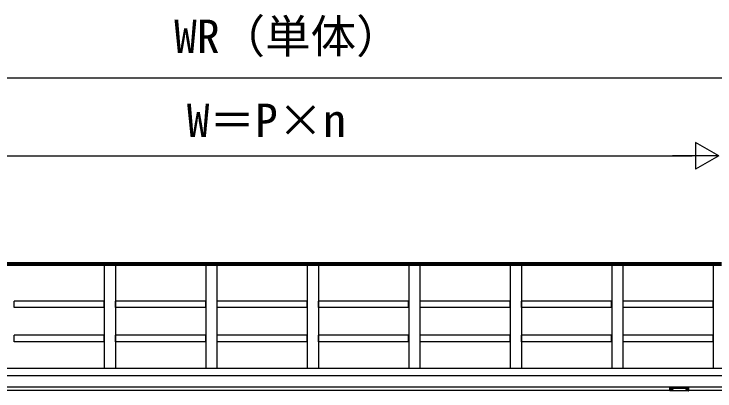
# Model space of a CAD drawing. Units: millimetres, scale not verified. Extents: x -10500 to 10500, y -15600 to 15524.
# Drawn here: x -7433 to -4290, y 6787 to 8479 of the extents above; entities that cross this region are included whole.
import ezdxf
from ezdxf.enums import TextEntityAlignment as Align

# ---------------------------------------------------------------- set-up
doc = ezdxf.new("R2010")
doc.units = ezdxf.units.MM
doc.header["$LTSCALE"] = 80
doc.layers.add('0-5_YKK_A1', color=4, linetype='Continuous')
doc.layers.add('0-6_YKK_D', color=6, linetype='Continuous')
doc.styles.add('ＭＳ ゴシック', font='')
doc.styles.get('ＭＳ ゴシック').set_extended_font_data('MS Gothic')

msp = doc.modelspace()

# ---------------------------------------------------------------- linework, layer by layer
at = {"layer": '0-5_YKK_A1'}
for p, q in [((-4261.5, 7362.73), (-7945, 7362.73)), ((-4261.5, 7355.79), (-7945, 7355.79)), ((-4261.5, 7350.55), (-7945, 7350.55)), ((-7028, 7350.55), (-7028, 6887.83)), ((-6978, 7350.55), (-6978, 6887.83)), ((-6573, 7350.55), (-6573, 6887.83)), ((-6523, 7350.55), (-6523, 6887.83)), ((-6118, 7350.55), (-6118, 6887.83)), ((-6068, 7350.55), (-6068, 6887.83)), ((-5663, 7350.55), (-5663, 6887.83)), ((-5613, 7350.55), (-5613, 6887.83)), ((-5208, 7350.55), (-5208, 6887.83)), ((-5158, 7350.55), (-5158, 6887.83)), ((-4753, 7350.55), (-4753, 6887.83)), ((-4703, 7350.55), (-4703, 6887.83)), ((-4298, 7350.55), (-4298, 6887.83)), ((-4235.5, 6887.83), (-7945.5, 6887.83)), ((-4258, 6854.5), (-7945.5, 6854.5)), ((-4258, 6804.5), (-7945.5, 6804.5)), ((-4493, 6789.5), (-7693, 6789.5)), ((-4493, 6801.19), (-4493, 6800.14)), ((-4493, 6800.14), (-4493, 6788.16)), ((-4492, 6799.77), (-4492, 6801.5)), ((-4492, 6801.5), (-4409, 6801.5)), ((-4450.5, 6799.77), (-4492, 6799.77)), ((-4492, 6787.21), (-4492, 6799.3)), ((-4491.4, 6793.29), (-4491.4, 6792.81)), ((-4488, 6790.65), (-4488, 6790.36)), ((-4486, 6791.55), (-4486, 6791.01)), ((-4486, 6791.55), (-4485, 6791.55)), ((-4486, 6790.11), (-4486, 6790.06)), ((-4485, 6791.55), (-4485, 6791.01)), ((-4485, 6790.11), (-4485, 6790.06)), ((-4483, 6790.65), (-4483, 6790.36)), ((-4479.6, 6793.29), (-4479.6, 6792.81)), ((-4409, 6799.77), (-4450.5, 6799.77)), ((-4450.5, 6799.3), (-4409, 6799.3)), ((-4421.4, 6793.29), (-4421.4, 6792.81)), ((-4418, 6790.65), (-4418, 6790.36)), ((-4416, 6791.55), (-4416, 6791.01)), ((-4415, 6791.55), (-4416, 6791.55)), ((-4416, 6790.11), (-4416, 6790.06)), ((-4415, 6791.55), (-4415, 6791.01)), ((-4415, 6790.11), (-4415, 6790.06)), ((-4413, 6790.65), (-4413, 6790.36)), ((-4409.6, 6793.29), (-4409.6, 6792.81)), ((-4409, 6801.5), (-4409, 6799.77)), ((-4409, 6799.77), (-4409, 6799.3)), ((-4409, 6799.3), (-4409, 6787.21)), ((-4408, 6800.14), (-4408, 6801.19)), ((-4408, 6788.16), (-4408, 6800.14)), ((-4258, 6789.5), (-4408, 6789.5)), ((-4492, 6787.21), (-4492, 6787.16)), ((-4409, 6787.21), (-4409, 6787.16))]:
    msp.add_line(p, q, dxfattribs=at)
for points in [[(-7028.5, 7162.17), (-7028.5, 7190.9), (-7432.5, 7190.9)], [(-7028.5, 7162.17), (-7432.5, 7162.17), (-7432.5, 7190.9)], [(-6573.5, 7162.17), (-6573.5, 7190.9), (-6977.5, 7190.9)], [(-6573.5, 7162.17), (-6977.5, 7162.17), (-6977.5, 7190.9)], [(-6118.5, 7162.17), (-6118.5, 7190.9), (-6522.5, 7190.9)], [(-6118.5, 7162.17), (-6522.5, 7162.17), (-6522.5, 7190.9)], [(-5663.5, 7162.17), (-5663.5, 7190.9), (-6067.5, 7190.9)], [(-5663.5, 7162.17), (-6067.5, 7162.17), (-6067.5, 7190.9)], [(-5208.5, 7162.17), (-5208.5, 7190.9), (-5612.5, 7190.9)], [(-5208.5, 7162.17), (-5612.5, 7162.17), (-5612.5, 7190.9)], [(-4753.5, 7162.17), (-4753.5, 7190.9), (-5157.5, 7190.9)], [(-4753.5, 7162.17), (-5157.5, 7162.17), (-5157.5, 7190.9)], [(-4298.5, 7162.17), (-4298.5, 7190.9), (-4702.5, 7190.9)], [(-4298.5, 7162.17), (-4702.5, 7162.17), (-4702.5, 7190.9)], [(-7028.5, 7008.31), (-7028.5, 7037.05), (-7432.5, 7037.05)], [(-7028.5, 7008.31), (-7432.5, 7008.31), (-7432.5, 7037.05)], [(-6573.5, 7008.31), (-6573.5, 7037.05), (-6977.5, 7037.05)], [(-6573.5, 7008.31), (-6977.5, 7008.31), (-6977.5, 7037.05)], [(-6118.5, 7008.31), (-6118.5, 7037.05), (-6522.5, 7037.05)], [(-6118.5, 7008.31), (-6522.5, 7008.31), (-6522.5, 7037.05)], [(-5663.5, 7008.31), (-5663.5, 7037.05), (-6067.5, 7037.05)], [(-5663.5, 7008.31), (-6067.5, 7008.31), (-6067.5, 7037.05)], [(-5208.5, 7008.31), (-5208.5, 7037.05), (-5612.5, 7037.05)], [(-5208.5, 7008.31), (-5612.5, 7008.31), (-5612.5, 7037.05)], [(-4753.5, 7008.31), (-4753.5, 7037.05), (-5157.5, 7037.05)], [(-4753.5, 7008.31), (-5157.5, 7008.31), (-5157.5, 7037.05)], [(-4298.5, 7008.31), (-4298.5, 7037.05), (-4702.5, 7037.05)], [(-4298.5, 7008.31), (-4702.5, 7008.31), (-4702.5, 7037.05)], [(-4492, 6799.77), (-4492, 6799.3), (-4450.5, 6799.3)], [(-4408.95, 6787.21), (-4450.5, 6787.21), (-4492, 6787.21)], [(-4409, 6787.16), (-4450.5, 6787.16), (-4492, 6787.16)]]:
    msp.add_lwpolyline(points, dxfattribs=at)
for centre, radius, start, end in [((-4492, 6788.16), 1, 180, 270), ((-4492.02, 6788.18), 0.978, 181.38954, 271.32481), ((-4409, 6788.16), 1, 270, 0), ((-4408.98, 6788.18), 0.978, 268.67519, 358.61046)]:
    msp.add_arc(centre, radius, start, end, dxfattribs=at)
for centre, major_axis, ratio, start_param, end_param in [((-4492, 6801.19), (-1, 0), 0.315299, 4.712389, 6.2831853), ((-4492, 6800.14), (-1, 0), 0.366615, 0, 1.5707963), ((-4492, 6800.14), (-1, 0), 0.843474, 0, 1.5707963), ((-4485.5, 6793.29), (-5.9, 0), 0.300706, 3.1415927, 6.2831853), ((-4485.5, 6792.81), (-5.9, 0), 0.300706, 3.1415927, 6.2831853), ((-4485.5, 6792.81), (-5.9, 0), 0.46726, 6.2831853, 9.424778), ((-4487, 6792.81), (-4.4, 0), 0.502493, 1.3415201, 1.5707963), ((-4487, 6792.81), (-4.4, 0), 0.570835, 1.3415201, 1.5707963), ((-4487, 6791.01), (1, 0), 0.417642, 4.712389, 6.2831853), ((-4487, 6790.11), (1, 0), 0.18377, 6.2831853, 7.8539816), ((-4484, 6791.01), (-1, 0), 0.417642, 0, 1.5707963), ((-4484, 6790.11), (-1, 0), 0.18377, 4.712389, 6.2831853), ((-4484, 6790.11), (-1, 0), 0.18377, 4.712389, 6.2831853), ((-4484, 6792.81), (4.4, 0), 0.502493, 4.712389, 4.9416652), ((-4484, 6792.81), (4.4, 0), 0.570835, 4.712389, 4.9416652), ((-4415.5, 6793.29), (5.9, 0), 0.300706, 0, 3.1415927), ((-4415.5, 6792.81), (5.9, 0), 0.300706, 0, 3.1415927), ((-4415.5, 6792.81), (5.9, 0), 0.46726, 3.1415927, 6.2831853), ((-4417, 6792.81), (-4.4, 0), 0.502493, 1.3415201, 1.5707963), ((-4417, 6792.81), (-4.4, 0), 0.570835, 1.3415201, 1.5707963), ((-4417, 6791.01), (1, 0), 0.417642, 4.712389, 6.2831853), ((-4417, 6790.11), (1, 0), 0.18377, 6.2831853, 7.8539816), ((-4417, 6790.11), (1, 0), 0.18377, 6.2831853, 7.8539816), ((-4414, 6791.01), (-1, 0), 0.417642, 0, 1.5707963), ((-4414, 6790.11), (-1, 0), 0.18377, 4.712389, 6.2831853), ((-4414, 6792.81), (4.4, 0), 0.502493, 4.712389, 4.9416652), ((-4414, 6792.81), (4.4, 0), 0.570835, 4.712389, 4.9416652), ((-4409, 6801.19), (-1, 0), 0.315299, 3.1415927, 4.712389), ((-4409, 6800.14), (-1, 0), 0.366615, 1.5707963, 3.1415927), ((-4409, 6800.14), (-1, 0), 0.843474, 1.5707963, 3.1415927)]:
    msp.add_ellipse(centre, major_axis=major_axis, ratio=ratio, start_param=start_param, end_param=end_param, dxfattribs=at)
at = {"layer": '0-6_YKK_D'}
for p, q in [((-7950.5, 8192.73), (-4235.5, 8192.73)), ((-4273, 7842.73), (-4376.92, 7902.73)), ((-4376.92, 7902.73), (-4376.92, 7782.73)), ((-7793, 7842.73), (-4393, 7842.73)), ((-4273, 7842.73), (-4480.85, 7842.73)), ((-4273, 7842.73), (-4376.92, 7782.73))]:
    msp.add_line(p, q, dxfattribs=at)

# ---------------------------------------------------------------- texts
at = {"layer": '0-6_YKK_D', "style": 'ＭＳ ゴシック'}
for s, p in [('WR（単体）', (-6714.85, 8259.39)), ('W＝P×n', (-6658.06, 7882.73))]:
    msp.add_text(s, height=149.6, dxfattribs=at).set_placement(p, align=Align.BOTTOM_LEFT)

doc.saveas('drawing.dxf')
